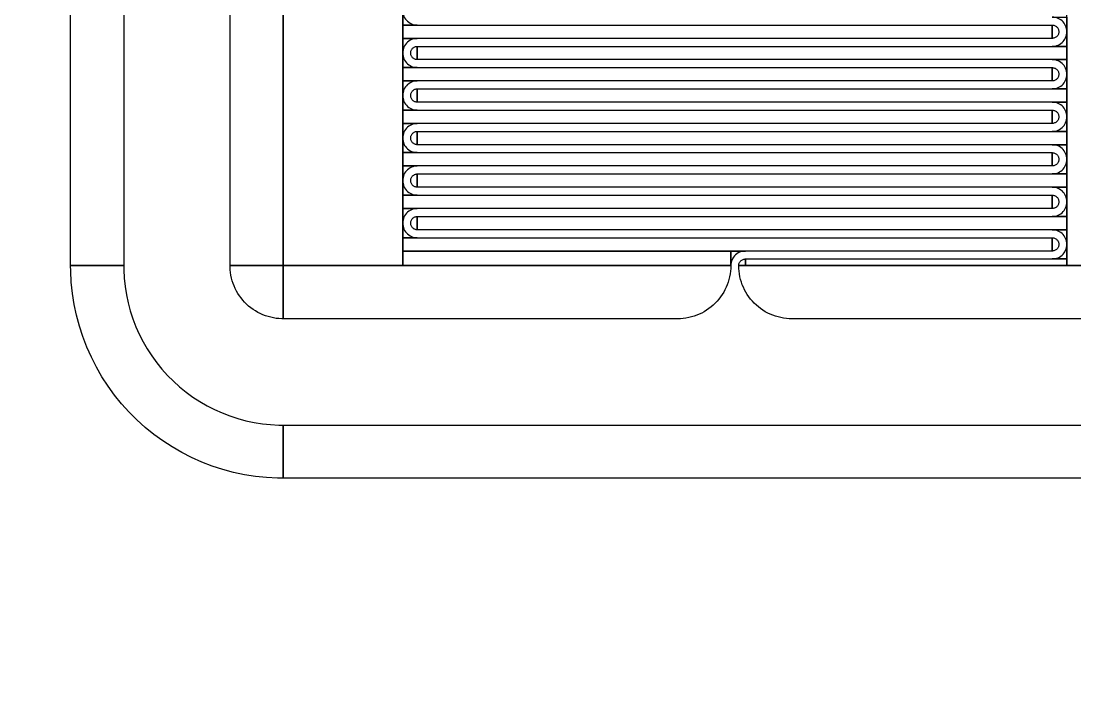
# Model space of a CAD drawing. Extents: x -50000 to 50000, y -50000 to 50000.
# Drawn here: x -31768.7 to -31372, y 18208 to 18463 of the extents above; entities that cross this region are included whole.
import ezdxf

# ---------------------------------------------------------------- set-up
doc = ezdxf.new("R2010")
doc.units = 0
doc.layers.add('FRAME', color=14, linetype='CONTINUOUS')
doc.layers.add('XOR4', color=17, linetype='CONTINUOUS')

# ---------------------------------------------------------------- blocks, each defined once
blk = doc.blocks.new('CHIP_RESONATOR')
at = {"layer": 'XOR4'}
for points in [[(4230, 3871), (4230, 4183), (4275, 4183), (4275, 3871)], [(4525, 3871), (4525, 4183), (4570, 4183), (4570, 3871)], [(4150, 3871), (4150, 4163), (4170, 4163), (4170, 3871)], [(4210, 3871), (4210, 4163), (4230, 4163), (4230, 3871)], [(4275, 3961.5), (4275, 3967), (4275.03, 3966.425), (4275.12, 3965.856), (4275.269, 3965.3), (4275.475, 3964.763), (4275.737, 3964.25), (4276.05, 3963.767), (4276.413, 3963.32), (4276.82, 3962.913), (4277.267, 3962.55), (4277.75, 3962.237), (4278.263, 3961.975), (4278.8, 3961.769), (4279.356, 3961.62), (4279.925, 3961.53), (4280.5, 3961.5)], [(4525, 3959), (4524.97, 3959.575), (4524.88, 3960.144), (4524.731, 3960.7), (4524.525, 3961.237), (4524.263, 3961.75), (4523.95, 3962.233), (4523.587, 3962.68), (4523.18, 3963.087), (4522.733, 3963.45), (4522.25, 3963.763), (4521.737, 3964.025), (4521.2, 3964.231), (4520.644, 3964.38), (4520.075, 3964.47), (4519.5, 3964.5), (4525, 3964.5)], [(4275, 3956.5), (4275, 3961.5), (4519.5, 3961.5), (4519.5, 3956.5)], [(4519.5, 3956.5), (4519.5, 3961.5), (4519.631, 3961.497), (4519.891, 3961.469), (4520.147, 3961.415), (4520.396, 3961.334), (4520.635, 3961.228), (4520.862, 3961.097), (4521.073, 3960.943), (4521.268, 3960.768), (4521.443, 3960.573), (4521.597, 3960.362), (4521.728, 3960.135), (4521.834, 3959.896), (4521.915, 3959.647), (4521.969, 3959.391), (4521.997, 3959.131), (4521.997, 3958.869), (4521.969, 3958.609), (4521.915, 3958.353), (4521.834, 3958.104), (4521.728, 3957.865), (4521.597, 3957.638), (4521.443, 3957.427), (4521.268, 3957.232), (4521.073, 3957.057), (4520.862, 3956.903), (4520.635, 3956.772), (4520.396, 3956.666), (4520.147, 3956.585), (4519.891, 3956.531), (4519.631, 3956.503)], [(4275, 3951), (4275, 3956.5), (4280.5, 3956.5), (4279.925, 3956.47), (4279.356, 3956.38), (4278.8, 3956.231), (4278.263, 3956.025), (4277.75, 3955.763), (4277.267, 3955.45), (4276.82, 3955.087), (4276.413, 3954.68), (4276.05, 3954.233), (4275.737, 3953.75), (4275.475, 3953.237), (4275.269, 3952.7), (4275.12, 3952.144), (4275.03, 3951.575)], [(4519.5, 3953.5), (4520.075, 3953.53), (4520.644, 3953.62), (4521.2, 3953.769), (4521.737, 3953.975), (4522.25, 3954.237), (4522.733, 3954.55), (4523.18, 3954.913), (4523.587, 3955.32), (4523.95, 3955.767), (4524.263, 3956.25), (4524.525, 3956.763), (4524.731, 3957.3), (4524.88, 3957.856), (4524.97, 3958.425), (4525, 3959), (4525, 3953.5)], [(4280.5, 3948.5), (4280.369, 3948.503), (4280.109, 3948.531), (4279.853, 3948.585), (4279.604, 3948.666), (4279.365, 3948.772), (4279.138, 3948.903), (4278.927, 3949.057), (4278.732, 3949.232), (4278.557, 3949.427), (4278.403, 3949.638), (4278.272, 3949.865), (4278.166, 3950.104), (4278.085, 3950.353), (4278.031, 3950.609), (4278.003, 3950.869), (4278.003, 3951.131), (4278.031, 3951.391), (4278.085, 3951.647), (4278.166, 3951.896), (4278.272, 3952.135), (4278.403, 3952.362), (4278.557, 3952.573), (4278.732, 3952.768), (4278.927, 3952.943), (4279.138, 3953.097), (4279.365, 3953.228), (4279.604, 3953.334), (4279.853, 3953.415), (4280.109, 3953.469), (4280.369, 3953.497), (4280.5, 3953.5)], [(4280.5, 3948.5), (4280.5, 3953.5), (4525, 3953.5), (4525, 3948.5)], [(4275, 3945.5), (4275, 3951), (4275.03, 3950.425), (4275.12, 3949.856), (4275.269, 3949.3), (4275.475, 3948.763), (4275.737, 3948.25), (4276.05, 3947.767), (4276.413, 3947.32), (4276.82, 3946.913), (4277.267, 3946.55), (4277.75, 3946.237), (4278.263, 3945.975), (4278.8, 3945.769), (4279.356, 3945.62), (4279.925, 3945.53), (4280.5, 3945.5)], [(4525, 3943), (4524.97, 3943.575), (4524.88, 3944.144), (4524.731, 3944.7), (4524.525, 3945.237), (4524.263, 3945.75), (4523.95, 3946.233), (4523.587, 3946.68), (4523.18, 3947.087), (4522.733, 3947.45), (4522.25, 3947.763), (4521.737, 3948.025), (4521.2, 3948.231), (4520.644, 3948.38), (4520.075, 3948.47), (4519.5, 3948.5), (4525, 3948.5)], [(4275, 3940.5), (4275, 3945.5), (4519.5, 3945.5), (4519.5, 3940.5)], [(4519.5, 3940.5), (4519.5, 3945.5), (4519.631, 3945.497), (4519.891, 3945.469), (4520.147, 3945.415), (4520.396, 3945.334), (4520.635, 3945.228), (4520.862, 3945.097), (4521.073, 3944.943), (4521.268, 3944.768), (4521.443, 3944.573), (4521.597, 3944.362), (4521.728, 3944.135), (4521.834, 3943.896), (4521.915, 3943.647), (4521.969, 3943.391), (4521.997, 3943.131), (4521.997, 3942.869), (4521.969, 3942.609), (4521.915, 3942.353), (4521.834, 3942.104), (4521.728, 3941.865), (4521.597, 3941.638), (4521.443, 3941.427), (4521.268, 3941.232), (4521.073, 3941.057), (4520.862, 3940.903), (4520.635, 3940.772), (4520.396, 3940.666), (4520.147, 3940.585), (4519.891, 3940.531), (4519.631, 3940.503)], [(4275, 3935), (4275, 3940.5), (4280.5, 3940.5), (4279.925, 3940.47), (4279.356, 3940.38), (4278.8, 3940.231), (4278.263, 3940.025), (4277.75, 3939.763), (4277.267, 3939.45), (4276.82, 3939.087), (4276.413, 3938.68), (4276.05, 3938.233), (4275.737, 3937.75), (4275.475, 3937.237), (4275.269, 3936.7), (4275.12, 3936.144), (4275.03, 3935.575)], [(4519.5, 3937.5), (4520.075, 3937.53), (4520.644, 3937.62), (4521.2, 3937.769), (4521.737, 3937.975), (4522.25, 3938.237), (4522.733, 3938.55), (4523.18, 3938.913), (4523.587, 3939.32), (4523.95, 3939.767), (4524.263, 3940.25), (4524.525, 3940.763), (4524.731, 3941.3), (4524.88, 3941.856), (4524.97, 3942.425), (4525, 3943), (4525, 3937.5)], [(4280.5, 3932.5), (4280.369, 3932.503), (4280.109, 3932.531), (4279.853, 3932.585), (4279.604, 3932.666), (4279.365, 3932.772), (4279.138, 3932.903), (4278.927, 3933.057), (4278.732, 3933.232), (4278.557, 3933.427), (4278.403, 3933.638), (4278.272, 3933.865), (4278.166, 3934.104), (4278.085, 3934.353), (4278.031, 3934.609), (4278.003, 3934.869), (4278.003, 3935.131), (4278.031, 3935.391), (4278.085, 3935.647), (4278.166, 3935.896), (4278.272, 3936.135), (4278.403, 3936.362), (4278.557, 3936.573), (4278.732, 3936.768), (4278.927, 3936.943), (4279.138, 3937.097), (4279.365, 3937.228), (4279.604, 3937.334), (4279.853, 3937.415), (4280.109, 3937.469), (4280.369, 3937.497), (4280.5, 3937.5)], [(4280.5, 3932.5), (4280.5, 3937.5), (4525, 3937.5), (4525, 3932.5)], [(4275, 3929.5), (4275, 3935), (4275.03, 3934.425), (4275.12, 3933.856), (4275.269, 3933.3), (4275.475, 3932.763), (4275.737, 3932.25), (4276.05, 3931.767), (4276.413, 3931.32), (4276.82, 3930.913), (4277.267, 3930.55), (4277.75, 3930.237), (4278.263, 3929.975), (4278.8, 3929.769), (4279.356, 3929.62), (4279.925, 3929.53), (4280.5, 3929.5)], [(4525, 3927), (4524.97, 3927.575), (4524.88, 3928.144), (4524.731, 3928.7), (4524.525, 3929.237), (4524.263, 3929.75), (4523.95, 3930.233), (4523.587, 3930.68), (4523.18, 3931.087), (4522.733, 3931.45), (4522.25, 3931.763), (4521.737, 3932.025), (4521.2, 3932.231), (4520.644, 3932.38), (4520.075, 3932.47), (4519.5, 3932.5), (4525, 3932.5)], [(4275, 3924.5), (4275, 3929.5), (4519.5, 3929.5), (4519.5, 3924.5)], [(4519.5, 3924.5), (4519.5, 3929.5), (4519.631, 3929.497), (4519.891, 3929.469), (4520.147, 3929.415), (4520.396, 3929.334), (4520.635, 3929.228), (4520.862, 3929.097), (4521.073, 3928.943), (4521.268, 3928.768), (4521.443, 3928.573), (4521.597, 3928.362), (4521.728, 3928.135), (4521.834, 3927.896), (4521.915, 3927.647), (4521.969, 3927.391), (4521.997, 3927.131), (4521.997, 3926.869), (4521.969, 3926.609), (4521.915, 3926.353), (4521.834, 3926.104), (4521.728, 3925.865), (4521.597, 3925.638), (4521.443, 3925.427), (4521.268, 3925.232), (4521.073, 3925.057), (4520.862, 3924.903), (4520.635, 3924.772), (4520.396, 3924.666), (4520.147, 3924.585), (4519.891, 3924.531), (4519.631, 3924.503)], [(4275, 3919), (4275, 3924.5), (4280.5, 3924.5), (4279.925, 3924.47), (4279.356, 3924.38), (4278.8, 3924.231), (4278.263, 3924.025), (4277.75, 3923.763), (4277.267, 3923.45), (4276.82, 3923.087), (4276.413, 3922.68), (4276.05, 3922.233), (4275.737, 3921.75), (4275.475, 3921.237), (4275.269, 3920.7), (4275.12, 3920.144), (4275.03, 3919.575)], [(4519.5, 3921.5), (4520.075, 3921.53), (4520.644, 3921.62), (4521.2, 3921.769), (4521.737, 3921.975), (4522.25, 3922.237), (4522.733, 3922.55), (4523.18, 3922.913), (4523.587, 3923.32), (4523.95, 3923.767), (4524.263, 3924.25), (4524.525, 3924.763), (4524.731, 3925.3), (4524.88, 3925.856), (4524.97, 3926.425), (4525, 3927), (4525, 3921.5)], [(4280.5, 3916.5), (4280.369, 3916.503), (4280.109, 3916.531), (4279.853, 3916.585), (4279.604, 3916.666), (4279.365, 3916.772), (4279.138, 3916.903), (4278.927, 3917.057), (4278.732, 3917.232), (4278.557, 3917.427), (4278.403, 3917.638), (4278.272, 3917.865), (4278.166, 3918.104), (4278.085, 3918.353), (4278.031, 3918.609), (4278.003, 3918.869), (4278.003, 3919.131), (4278.031, 3919.391), (4278.085, 3919.647), (4278.166, 3919.896), (4278.272, 3920.135), (4278.403, 3920.362), (4278.557, 3920.573), (4278.732, 3920.768), (4278.927, 3920.943), (4279.138, 3921.097), (4279.365, 3921.228), (4279.604, 3921.334), (4279.853, 3921.415), (4280.109, 3921.469), (4280.369, 3921.497), (4280.5, 3921.5)], [(4280.5, 3916.5), (4280.5, 3921.5), (4525, 3921.5), (4525, 3916.5)], [(4275, 3913.5), (4275, 3919), (4275.03, 3918.425), (4275.12, 3917.856), (4275.269, 3917.3), (4275.475, 3916.763), (4275.737, 3916.25), (4276.05, 3915.767), (4276.413, 3915.32), (4276.82, 3914.913), (4277.267, 3914.55), (4277.75, 3914.237), (4278.263, 3913.975), (4278.8, 3913.769), (4279.356, 3913.62), (4279.925, 3913.53), (4280.5, 3913.5)], [(4525, 3911), (4524.97, 3911.575), (4524.88, 3912.144), (4524.731, 3912.7), (4524.525, 3913.237), (4524.263, 3913.75), (4523.95, 3914.233), (4523.587, 3914.68), (4523.18, 3915.087), (4522.733, 3915.45), (4522.25, 3915.763), (4521.737, 3916.025), (4521.2, 3916.231), (4520.644, 3916.38), (4520.075, 3916.47), (4519.5, 3916.5), (4525, 3916.5)], [(4275, 3908.5), (4275, 3913.5), (4519.5, 3913.5), (4519.5, 3908.5)], [(4519.5, 3908.5), (4519.5, 3913.5), (4519.631, 3913.497), (4519.891, 3913.469), (4520.147, 3913.415), (4520.396, 3913.334), (4520.635, 3913.228), (4520.862, 3913.097), (4521.073, 3912.943), (4521.268, 3912.768), (4521.443, 3912.573), (4521.597, 3912.362), (4521.728, 3912.135), (4521.834, 3911.896), (4521.915, 3911.647), (4521.969, 3911.391), (4521.997, 3911.131), (4521.997, 3910.869), (4521.969, 3910.609), (4521.915, 3910.353), (4521.834, 3910.104), (4521.728, 3909.865), (4521.597, 3909.638), (4521.443, 3909.427), (4521.268, 3909.232), (4521.073, 3909.057), (4520.862, 3908.903), (4520.635, 3908.772), (4520.396, 3908.666), (4520.147, 3908.585), (4519.891, 3908.531), (4519.631, 3908.503)], [(4275, 3903), (4275, 3908.5), (4280.5, 3908.5), (4279.925, 3908.47), (4279.356, 3908.38), (4278.8, 3908.231), (4278.263, 3908.025), (4277.75, 3907.763), (4277.267, 3907.45), (4276.82, 3907.087), (4276.413, 3906.68), (4276.05, 3906.233), (4275.737, 3905.75), (4275.475, 3905.237), (4275.269, 3904.7), (4275.12, 3904.144), (4275.03, 3903.575)], [(4519.5, 3905.5), (4520.075, 3905.53), (4520.644, 3905.62), (4521.2, 3905.769), (4521.737, 3905.975), (4522.25, 3906.237), (4522.733, 3906.55), (4523.18, 3906.913), (4523.587, 3907.32), (4523.95, 3907.767), (4524.263, 3908.25), (4524.525, 3908.763), (4524.731, 3909.3), (4524.88, 3909.856), (4524.97, 3910.425), (4525, 3911), (4525, 3905.5)], [(4280.5, 3900.5), (4280.369, 3900.503), (4280.109, 3900.531), (4279.853, 3900.585), (4279.604, 3900.666), (4279.365, 3900.772), (4279.138, 3900.903), (4278.927, 3901.057), (4278.732, 3901.232), (4278.557, 3901.427), (4278.403, 3901.638), (4278.272, 3901.865), (4278.166, 3902.104), (4278.085, 3902.353), (4278.031, 3902.609), (4278.003, 3902.869), (4278.003, 3903.131), (4278.031, 3903.391), (4278.085, 3903.647), (4278.166, 3903.896), (4278.272, 3904.135), (4278.403, 3904.362), (4278.557, 3904.573), (4278.732, 3904.768), (4278.927, 3904.943), (4279.138, 3905.097), (4279.365, 3905.228), (4279.604, 3905.334), (4279.853, 3905.415), (4280.109, 3905.469), (4280.369, 3905.497), (4280.5, 3905.5)], [(4280.5, 3900.5), (4280.5, 3905.5), (4525, 3905.5), (4525, 3900.5)], [(4275, 3897.5), (4275, 3903), (4275.03, 3902.425), (4275.12, 3901.856), (4275.269, 3901.3), (4275.475, 3900.763), (4275.737, 3900.25), (4276.05, 3899.767), (4276.413, 3899.32), (4276.82, 3898.913), (4277.267, 3898.55), (4277.75, 3898.237), (4278.263, 3897.975), (4278.8, 3897.769), (4279.356, 3897.62), (4279.925, 3897.53), (4280.5, 3897.5)], [(4525, 3895), (4524.97, 3895.575), (4524.88, 3896.144), (4524.731, 3896.7), (4524.525, 3897.237), (4524.263, 3897.75), (4523.95, 3898.233), (4523.587, 3898.68), (4523.18, 3899.087), (4522.733, 3899.45), (4522.25, 3899.763), (4521.737, 3900.025), (4521.2, 3900.231), (4520.644, 3900.38), (4520.075, 3900.47), (4519.5, 3900.5), (4525, 3900.5)], [(4275, 3892.5), (4275, 3897.5), (4519.5, 3897.5), (4519.5, 3892.5)], [(4519.5, 3892.5), (4519.5, 3897.5), (4519.631, 3897.497), (4519.891, 3897.469), (4520.147, 3897.415), (4520.396, 3897.334), (4520.635, 3897.228), (4520.862, 3897.097), (4521.073, 3896.943), (4521.268, 3896.768), (4521.443, 3896.573), (4521.597, 3896.362), (4521.728, 3896.135), (4521.834, 3895.896), (4521.915, 3895.647), (4521.969, 3895.391), (4521.997, 3895.131), (4521.997, 3894.869), (4521.969, 3894.609), (4521.915, 3894.353), (4521.834, 3894.104), (4521.728, 3893.865), (4521.597, 3893.638), (4521.443, 3893.427), (4521.268, 3893.232), (4521.073, 3893.057), (4520.862, 3892.903), (4520.635, 3892.772), (4520.396, 3892.666), (4520.147, 3892.585), (4519.891, 3892.531), (4519.631, 3892.503)], [(4275, 3887), (4275, 3892.5), (4280.5, 3892.5), (4279.925, 3892.47), (4279.356, 3892.38), (4278.8, 3892.231), (4278.263, 3892.025), (4277.75, 3891.763), (4277.267, 3891.45), (4276.82, 3891.087), (4276.413, 3890.68), (4276.05, 3890.233), (4275.737, 3889.75), (4275.475, 3889.237), (4275.269, 3888.7), (4275.12, 3888.144), (4275.03, 3887.575)], [(4519.5, 3889.5), (4520.075, 3889.53), (4520.644, 3889.62), (4521.2, 3889.769), (4521.737, 3889.975), (4522.25, 3890.237), (4522.733, 3890.55), (4523.18, 3890.913), (4523.587, 3891.32), (4523.95, 3891.767), (4524.263, 3892.25), (4524.525, 3892.763), (4524.731, 3893.3), (4524.88, 3893.856), (4524.97, 3894.425), (4525, 3895), (4525, 3889.5)], [(4280.5, 3884.5), (4280.369, 3884.503), (4280.109, 3884.531), (4279.853, 3884.585), (4279.604, 3884.666), (4279.365, 3884.772), (4279.138, 3884.903), (4278.927, 3885.057), (4278.732, 3885.232), (4278.557, 3885.427), (4278.403, 3885.638), (4278.272, 3885.865), (4278.166, 3886.104), (4278.085, 3886.353), (4278.031, 3886.609), (4278.003, 3886.869), (4278.003, 3887.131), (4278.031, 3887.391), (4278.085, 3887.647), (4278.166, 3887.896), (4278.272, 3888.135), (4278.403, 3888.362), (4278.557, 3888.573), (4278.732, 3888.768), (4278.927, 3888.943), (4279.138, 3889.097), (4279.365, 3889.228), (4279.604, 3889.334), (4279.853, 3889.415), (4280.109, 3889.469), (4280.369, 3889.497), (4280.5, 3889.5)], [(4280.5, 3884.5), (4280.5, 3889.5), (4525, 3889.5), (4525, 3884.5)], [(4275, 3881.5), (4275, 3887), (4275.03, 3886.425), (4275.12, 3885.856), (4275.269, 3885.3), (4275.475, 3884.763), (4275.737, 3884.25), (4276.05, 3883.767), (4276.413, 3883.32), (4276.82, 3882.913), (4277.267, 3882.55), (4277.75, 3882.237), (4278.263, 3881.975), (4278.8, 3881.769), (4279.356, 3881.62), (4279.925, 3881.53), (4280.5, 3881.5)], [(4525, 3879), (4524.97, 3879.575), (4524.88, 3880.144), (4524.731, 3880.7), (4524.525, 3881.237), (4524.263, 3881.75), (4523.95, 3882.233), (4523.587, 3882.68), (4523.18, 3883.087), (4522.733, 3883.45), (4522.25, 3883.763), (4521.737, 3884.025), (4521.2, 3884.231), (4520.644, 3884.38), (4520.075, 3884.47), (4519.5, 3884.5), (4525, 3884.5)], [(4275, 3876.5), (4275, 3881.5), (4519.5, 3881.5), (4519.5, 3876.5)], [(4519.5, 3876.5), (4519.5, 3881.5), (4519.631, 3881.497), (4519.891, 3881.469), (4520.147, 3881.415), (4520.396, 3881.334), (4520.635, 3881.228), (4520.862, 3881.097), (4521.073, 3880.943), (4521.268, 3880.768), (4521.443, 3880.573), (4521.597, 3880.362), (4521.728, 3880.135), (4521.834, 3879.896), (4521.915, 3879.647), (4521.969, 3879.391), (4521.997, 3879.131), (4521.997, 3878.869), (4521.969, 3878.609), (4521.915, 3878.353), (4521.834, 3878.104), (4521.728, 3877.865), (4521.597, 3877.638), (4521.443, 3877.427), (4521.268, 3877.232), (4521.073, 3877.057), (4520.862, 3876.903), (4520.635, 3876.772), (4520.396, 3876.666), (4520.147, 3876.585), (4519.891, 3876.531), (4519.631, 3876.503)], [(4275, 3871), (4275, 3876.5), (4398.5, 3876.5), (4398.5, 3871)], [(4398.5, 3871), (4398.5, 3876.5), (4404, 3876.5), (4403.425, 3876.47), (4402.856, 3876.38), (4402.3, 3876.231), (4401.763, 3876.025), (4401.25, 3875.763), (4400.767, 3875.45), (4400.32, 3875.087), (4399.913, 3874.68), (4399.55, 3874.233), (4399.237, 3873.75), (4398.975, 3873.237), (4398.769, 3872.7), (4398.62, 3872.144), (4398.53, 3871.575)], [(4519.5, 3873.5), (4520.075, 3873.53), (4520.644, 3873.62), (4521.2, 3873.769), (4521.737, 3873.975), (4522.25, 3874.237), (4522.733, 3874.55), (4523.18, 3874.913), (4523.587, 3875.32), (4523.95, 3875.767), (4524.263, 3876.25), (4524.525, 3876.763), (4524.731, 3877.3), (4524.88, 3877.856), (4524.97, 3878.425), (4525, 3879), (4525, 3873.5)], [(4401.5, 3871), (4401.503, 3871.131), (4401.531, 3871.391), (4401.585, 3871.647), (4401.666, 3871.896), (4401.772, 3872.135), (4401.903, 3872.362), (4402.057, 3872.573), (4402.232, 3872.768), (4402.427, 3872.943), (4402.638, 3873.097), (4402.865, 3873.228), (4403.104, 3873.334), (4403.353, 3873.415), (4403.609, 3873.469), (4403.869, 3873.497), (4404, 3873.5), (4404, 3871)], [(4404, 3871), (4404, 3873.5), (4525, 3873.5), (4525, 3871)], [(4230, 3791), (4227.906, 3791.027), (4223.723, 3791.247), (4219.558, 3791.684), (4215.421, 3792.34), (4211.324, 3793.21), (4207.279, 3794.294), (4203.295, 3795.589), (4199.385, 3797.09), (4195.559, 3798.793), (4191.827, 3800.695), (4188.2, 3802.789), (4184.688, 3805.07), (4181.299, 3807.532), (4178.044, 3810.168), (4174.932, 3812.97), (4171.97, 3815.932), (4169.168, 3819.044), (4166.532, 3822.299), (4164.07, 3825.688), (4161.789, 3829.2), (4159.695, 3832.827), (4157.793, 3836.559), (4156.09, 3840.385), (4154.589, 3844.295), (4153.294, 3848.279), (4152.21, 3852.324), (4151.34, 3856.421), (4150.684, 3860.558), (4150.247, 3864.723), (4150.027, 3868.906), (4150, 3871), (4170, 3871), (4170.021, 3869.429), (4170.185, 3866.292), (4170.513, 3863.168), (4171.005, 3860.066), (4171.658, 3856.993), (4172.471, 3853.959), (4173.442, 3850.972), (4174.567, 3848.039), (4175.845, 3845.169), (4177.271, 3842.37), (4178.842, 3839.65), (4180.552, 3837.016), (4182.399, 3834.474), (4184.376, 3832.033), (4186.478, 3829.699), (4188.699, 3827.478), (4191.033, 3825.376), (4193.474, 3823.399), (4196.016, 3821.552), (4198.65, 3819.842), (4201.37, 3818.271), (4204.169, 3816.845), (4207.039, 3815.567), (4209.972, 3814.442), (4212.959, 3813.471), (4215.993, 3812.658), (4219.066, 3812.005), (4222.168, 3811.513), (4225.292, 3811.185), (4228.429, 3811.021), (4230, 3811)], [(4230, 3851), (4229.476, 3851.007), (4228.431, 3851.062), (4227.389, 3851.171), (4226.355, 3851.335), (4225.331, 3851.553), (4224.32, 3851.824), (4223.324, 3852.147), (4222.346, 3852.522), (4221.39, 3852.948), (4220.457, 3853.424), (4219.55, 3853.947), (4218.672, 3854.517), (4217.825, 3855.133), (4217.011, 3855.792), (4216.233, 3856.493), (4215.493, 3857.233), (4214.792, 3858.011), (4214.133, 3858.825), (4213.517, 3859.672), (4212.947, 3860.55), (4212.424, 3861.457), (4211.948, 3862.39), (4211.522, 3863.346), (4211.147, 3864.324), (4210.824, 3865.32), (4210.553, 3866.331), (4210.335, 3867.355), (4210.171, 3868.389), (4210.062, 3869.431), (4210.007, 3870.476), (4210, 3871), (4230, 3871)], [(4230, 3851), (4230, 3871), (4398.5, 3871), (4398.473, 3869.953), (4398.39, 3868.909), (4398.254, 3867.871), (4398.063, 3866.842), (4397.819, 3865.824), (4397.521, 3864.82), (4397.172, 3863.833), (4396.771, 3862.865), (4396.32, 3861.92), (4395.821, 3861), (4395.273, 3860.107), (4394.68, 3859.244), (4394.043, 3858.414), (4393.363, 3857.617), (4392.642, 3856.858), (4391.883, 3856.137), (4391.086, 3855.457), (4390.256, 3854.82), (4389.393, 3854.227), (4388.5, 3853.679), (4387.58, 3853.18), (4386.635, 3852.729), (4385.667, 3852.328), (4384.68, 3851.979), (4383.676, 3851.681), (4382.658, 3851.437), (4381.629, 3851.246), (4380.591, 3851.11), (4379.547, 3851.027), (4378.5, 3851)], [(4230, 3791), (4230, 3811), (4570, 3811), (4570, 3791)]]:
    blk.add_lwpolyline(points, close=True, dxfattribs=at)
blk.add_lwpolyline([(4570, 3851), (4421.5, 3851), (4420.453, 3851.027), (4419.409, 3851.11), (4418.371, 3851.246), (4417.342, 3851.437), (4416.324, 3851.681), (4415.32, 3851.979), (4414.333, 3852.328), (4413.365, 3852.729), (4412.42, 3853.18), (4411.5, 3853.679), (4410.607, 3854.227), (4409.744, 3854.82), (4408.914, 3855.457), (4408.117, 3856.137), (4407.358, 3856.858), (4406.637, 3857.617), (4405.957, 3858.414), (4405.32, 3859.244), (4404.727, 3860.107), (4404.179, 3861), (4403.68, 3861.92), (4403.229, 3862.865), (4402.828, 3863.833), (4402.479, 3864.82), (4402.181, 3865.824), (4401.937, 3866.842), (4401.746, 3867.871), (4401.61, 3868.909), (4401.527, 3869.953), (4401.5, 3871), (4570, 3871)], dxfattribs=at)

msp = doc.modelspace()

# ---------------------------------------------------------------- linework, layer by layer
at = {"layer": 'FRAME'}
for radius in [50000, 49000]:
    msp.add_circle((0, 0), radius, dxfattribs=at)

# ---------------------------------------------------------------- block references
msp.add_blockref('CHIP_RESONATOR', (-35900, 14500))

doc.saveas('drawing.dxf')
